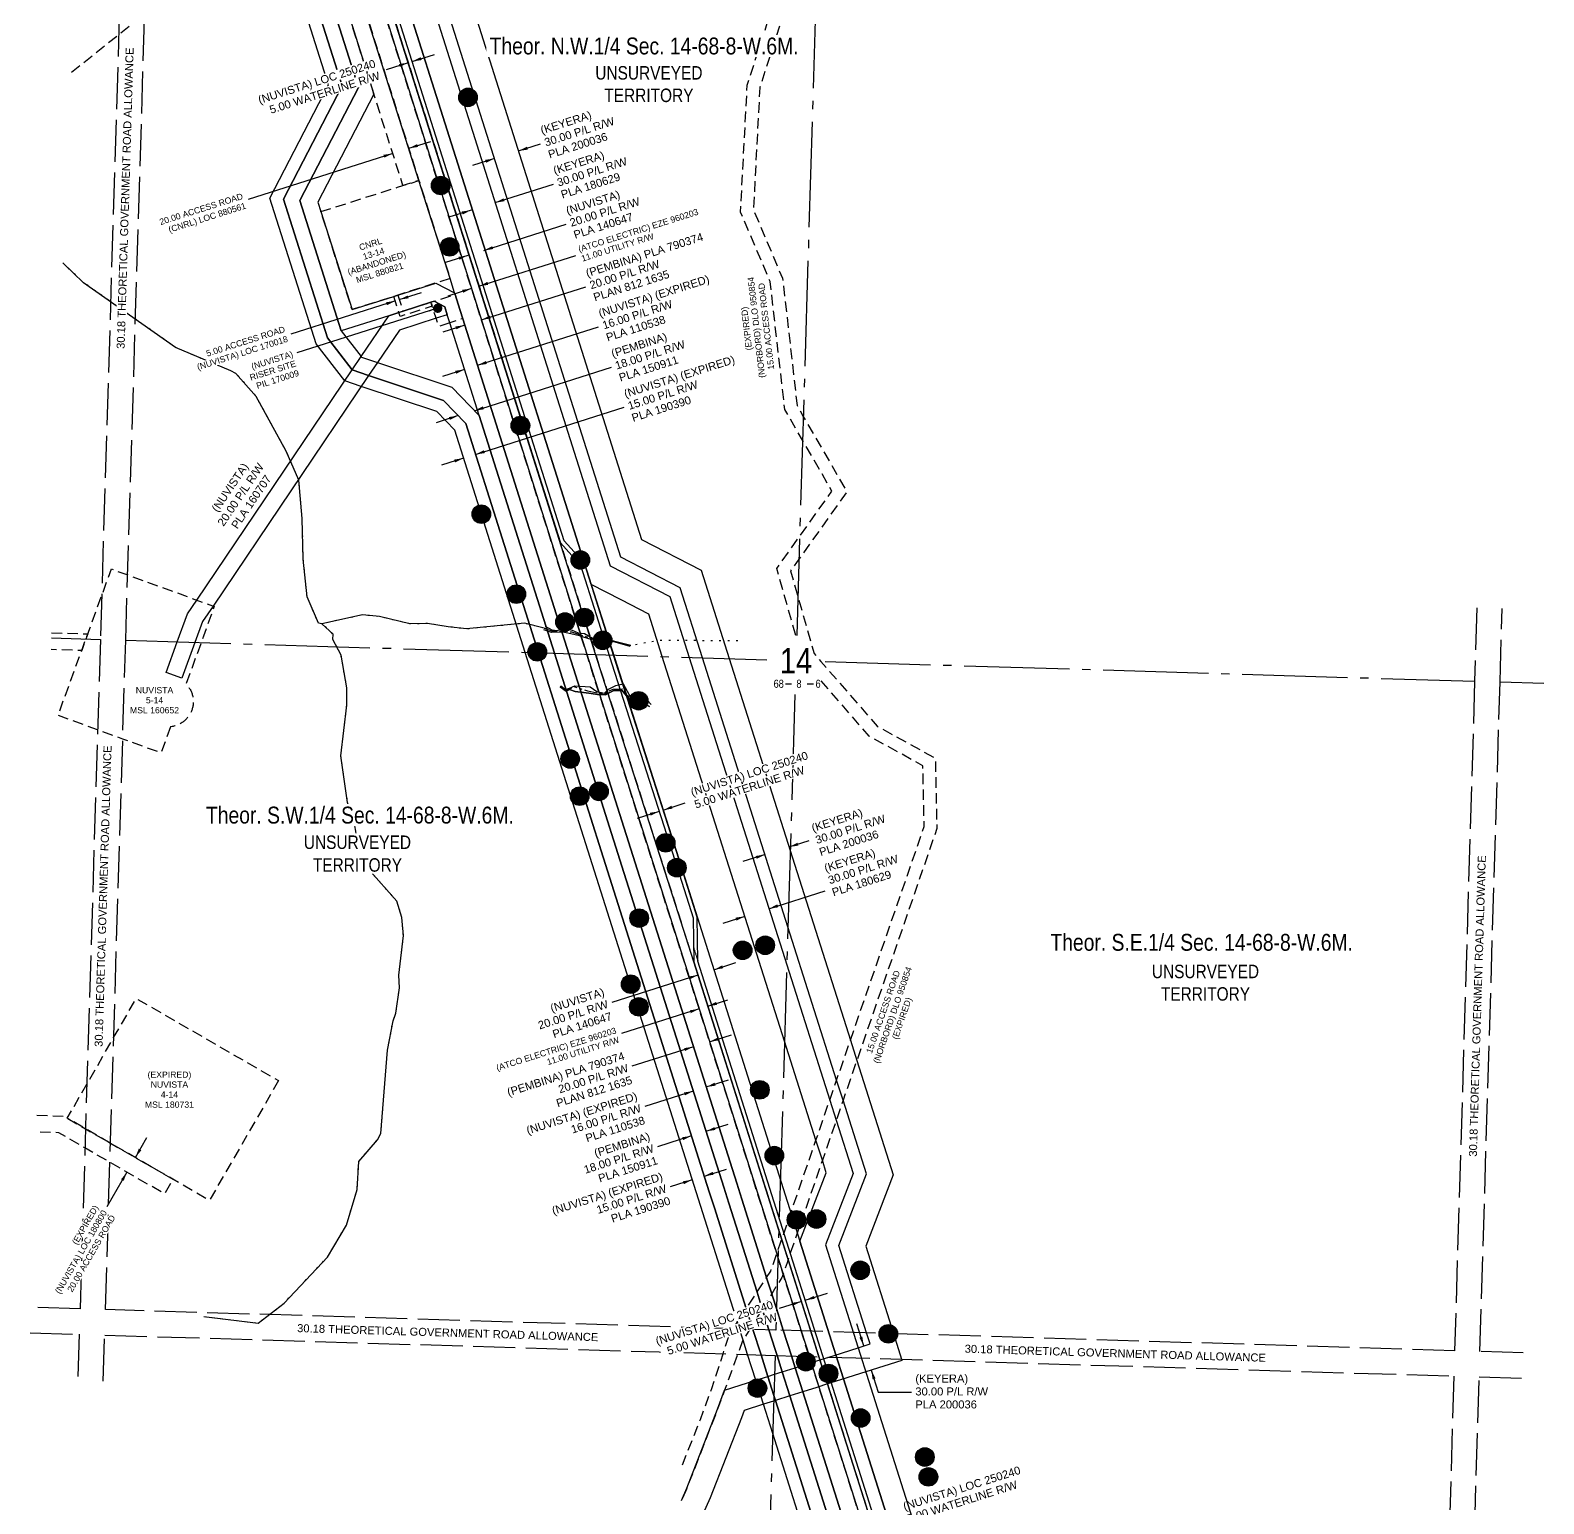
# Model space of a CAD drawing. Extents: x 360027 to 374524, y 6081760 to 6090901.
# Drawn here: x 363972 to 365768, y 6083253 to 6085000 of the extents above; entities that cross this region are included whole.
import ezdxf
from ezdxf.enums import TextEntityAlignment as Align

# ---------------------------------------------------------------- set-up
doc = ezdxf.new("R2010")
doc.units = 0
doc.header["$LTSCALE"] = 5
for name, pattern in [('CALC', [0.15, 0.075, -0.075]), ('foc-ACCESSROAD', [3.75, 2.5, -1.25]), ('foc-FLOWLINE', [3.75, 2.5, -1.25]), ('foc-QUARTERLINE', [33, 25, -3, 2, -3]), ('foc-TOPO-ephemeral', [6.25, 3.125, -0.625, 0.625, -0.625, 0.625, -0.625]), ('foc-UNSURVEYED', [12.5, 10, -2.5]), ('foc-WHEELTRACKS', [2, 0.4, -1.6])]:
    doc.linetypes.add(name, pattern=pattern)
for name, color, linetype in [('10', 1, 'Continuous'), ('9', 3, 'Continuous'), ('AS-UNDERLAY-H', 141, 'Continuous'), ('C-AR', 13, 'foc-ACCESSROAD'), ('C-EZE', 13, 'foc-FLOWLINE'), ('C-RW', 13, 'Continuous'), ('C-SYMBOL', 7, 'Continuous'), ('C-WS', 13, 'foc-ACCESSROAD'), ('CALC', 7, 'CALC'), ('CG-NOTES', 7, 'Continuous'), ('CORRIDOR-ID', 7, 'Continuous'), ('L-QSEC', 8, 'foc-QUARTERLINE'), ('L-SECLBL', 7, 'Continuous'), ('L-UNS-T', 3, 'Continuous'), ('L-USEC', 7, 'foc-UNSURVEYED'), ('P-PROPOSED', 10, 'Continuous'), ('T-DRAW', 143, 'foc-TOPO-ephemeral'), ('T-SLOPE', 48, 'Continuous'), ('T-WATER-P3', 160, 'foc-WHEELTRACKS')]:
    doc.layers.add(name, color=color, linetype=linetype)
for name, color, linetype, lineweight in [('C-AR-T', 13, 'Continuous', 9), ('C-RW-T', 13, 'Continuous', 9), ('C-WS-T', 13, 'Continuous', 9)]:
    doc.layers.add(name, color=color, linetype=linetype, lineweight=lineweight)
doc.styles.add('175L', font='ARIALN.TTF', dxfattribs={"height": 20})
doc.styles.add('80L', font='ARIALN.TTF', dxfattribs={"height": 10})
doc.styles.add('A60', font='arial.ttf', dxfattribs={"height": 7.35})
doc.styles.add('A80', font='arial.ttf', dxfattribs={"height": 9.5})
doc.styles.add('foc-LtypeFont', font='ARIALN.TTF', dxfattribs={"height": 7.35})
doc.styles.add('SIMPLEX', font='ARIALN.TTF')
doc.styles.get("Standard").update_dxf_attribs({"font": 'ARIALN.TTF'})
doc.linetypes.add('foc-TOPO-flowdirection-NOLINE', pattern='A,0,[">",foc-LtypeFont,S=0.3,R=0,X=0,Y=-0.945],-20,[">",foc-LtypeFont,S=0.3,R=0,X=0,Y=-0.945],0', length=20)
doc.dimstyles.get("Standard").update_dxf_attribs({"dimtxt": 0.18, "dimasz": 0.18, "dimexe": 0.18, "dimexo": 0.0625, "dimgap": 0.09, "dimtad": 0, "dimtih": 1, "dimtoh": 1, "dimdec": 4, "dimzin": 0, "dimdsep": 46, "dimtxsty": 'Standard', "dimcen": 0.09, "dimadec": 0, "dimazin": 0, "dimtfac": 1, "dimtdec": 4, "dimtofl": 0, "dimtmove": 0, "dimatfit": 3, "dimfxl": 1, "dimtolj": 1, "dimtzin": 0, "dimarcsym": 0})

# ---------------------------------------------------------------- blocks, each defined once
blk = doc.blocks.new('L-SECLBL')
at = {"layer": '9', "color": 7}
for p, q in [((-5.1, -27.8), (-12.3, -27.8)), ((20.7, -27.8), (13.5, -27.8))]:
    blk.add_line(p, q, dxfattribs=at)
at = {"layer": '10', "color": 2, "style": 'SIMPLEX'}
blk.add_attdef('SEC', text='', height=30, dxfattribs=at).set_placement((0, 0), align=Align.MIDDLE)
at = {"layer": '10', "color": 5, "style": '80L'}
blk.add_attdef('TWP', text='', height=9.5, dxfattribs=at).set_placement((-14.4, -27.4), align=Align.MIDDLE_RIGHT)
blk.add_attdef('RGE', text='', height=9.5, dxfattribs=at).set_placement((3.6, -27.4), align=Align.MIDDLE_CENTER)
blk.add_attdef('MER', text='', height=9.5, dxfattribs=at).set_placement((23.2, -27.4), align=Align.MIDDLE_LEFT)
blk = doc.blocks.new('*U418')
at = {"layer": 'AS-UNDERLAY-H'}
h = blk.add_hatch(color=256, dxfattribs=at)
h.dxf.hatch_style = 1
edge = h.paths.add_edge_path()
edge.add_arc((0, 0), 11, 0, 360)
at = {"layer": 'CG-NOTES', "color": 182}
blk.add_circle((0, 0), 11, dxfattribs=at)
at = {"color": 182, "style": '80L'}
blk.add_attdef('#', text='', height=10, dxfattribs=at).set_placement((0, 0), align=Align.MIDDLE_CENTER)

msp = doc.modelspace()

# ---------------------------------------------------------------- linework, layer by layer
at = {"layer": 'C-AR', "flags": 128}
for points in [[(364880.8, 6084282.6), (364858.2, 6084361.8), (364885.4, 6084400), (364923.7, 6084453.8), (364888.9, 6084514), (364867.8, 6084550.4), (364850.4, 6084702.3), (364815.3, 6084784.7), (364823.2, 6084935.2), (364846.9, 6085008.6), (364828.5, 6085059), (364817.8, 6085088.5), (364732.7, 6085196.6), (364760.7, 6085384.8), (364803.7, 6085455.7), (364812.6, 6085470.5), (364819.1, 6085481.3), (364826.1, 6085492.8), (364826.8, 6085496), (364843.2, 6085576.8), (364863.5, 6085576.7), (364881.9, 6085581.8), (364895.1, 6085585.4), (364907.2, 6085597.5), (364922, 6085612.3), (364922.3, 6085612.6), (365005.7, 6085696)], [(365005, 6085674.2), (364936.6, 6085605.7), (364921.7, 6085590.6), (364921.3, 6085590.3), (364902.9, 6085571.9), (364865.5, 6085561.7), (364855.4, 6085561.8), (364842, 6085495.6), (364840.3, 6085487.3), (364836.2, 6085480.6), (364829.8, 6085469.9), (364820.9, 6085455.2), (364775.1, 6085379.6), (364748.5, 6085200.8), (364831.1, 6085095.9), (364844.7, 6085058.5), (364862.7, 6085008.9), (364838.1, 6084932.5), (364830.5, 6084787.4), (364865.1, 6084706.2), (364882.4, 6084555.2), (364889.7, 6084542.4), (364941.5, 6084452.9), (364884.6, 6084373), (364874.6, 6084359), (364883.3, 6084328.6), (364902.6, 6084261.1), (364910.7, 6084251.7), (364977.5, 6084174.8), (365046.4, 6084136.9), (365048.2, 6084053.4), (364953.3, 6083778.5), (364936.9, 6083731.1), (364928.8, 6083707.4), (364912.4, 6083659.9), (364881.3, 6083570), (364870.4, 6083538.3), (364865.8, 6083525.1), (364864.6, 6083521.6), (364864.3, 6083521.1), (364858.7, 6083512), (364852.3, 6083501.7), (364841.1, 6083483.6), (364828.6, 6083463.4), (364826.2, 6083459.6), (364818.2, 6083446.6), (364817.7, 6083445.8), (364811.9, 6083429.8), (364796.3, 6083387.4), (364788.1, 6083364.9), (364751.5, 6083270.9), (364745, 6083256.5)], [(363997.7, 6084285.7), (364040.6, 6084284.4), (364038.3, 6084278.2), (364033.4, 6084264.6), (363997.1, 6084265.7)], [(364746.3, 6083298.6), (364767.7, 6083352.5), (364781.1, 6083389.4), (364794.5, 6083430.3), (364802.1, 6083453.5), (364806.5, 6083460.2), (364811.5, 6083467.9), (364822.1, 6083484), (364834.8, 6083503.5), (364846.2, 6083520.9), (364851.1, 6083528.3), (364856.8, 6083544.8), (364858.2, 6083549.1), (364860, 6083554.1), (364862.8, 6083562.2), (364873.7, 6083593.9), (364904.8, 6083683.8), (364921.1, 6083731.3), (364929.3, 6083755), (364945.7, 6083802.5), (365033.2, 6084055.8), (365031.6, 6084128), (364968, 6084163), (364910.6, 6084229)], [(363980.2, 6083713.6), (364011.9, 6083712.3), (364016.2, 6083709.9), (364037.9, 6083697.4), (364067.5, 6083680.2), (364141.7, 6083637.4), (364131.7, 6083620.1), (364066.9, 6083657.5), (364037.2, 6083674.7), (364006.2, 6083692.6), (363979.6, 6083693.6)]]:
    msp.add_lwpolyline(points, dxfattribs=at)
for points in [[(364418.3, 6084817.2), (364414.6, 6084816.1), (364380.2, 6084924.5), (364332.8, 6085074), (364311.6, 6085140.8), (364310, 6085145.7), (364249.2, 6085337.9), (364244.8, 6085352.1), (364235.6, 6085381), (364221.7, 6085425), (364219.4, 6085432.3), (364217.8, 6085437.3), (364217.1, 6085439.4), (364214.8, 6085446.8), (364213.5, 6085451), (364212.7, 6085453.3), (364210.2, 6085461.5), (364209.4, 6085463.8), (364207.4, 6085470.2), (364206.6, 6085472.5), (364204.1, 6085480.6), (364203.4, 6085483), (364201.3, 6085489.4), (364200.6, 6085491.7), (364196.8, 6085503.8), (364196.1, 6085506), (364193, 6085515.7), (364212.8, 6085519.5), (364215.9, 6085509.7), (364216.5, 6085507.6), (364220.4, 6085495.4), (364221.1, 6085493.2), (364223.1, 6085486.7), (364223.9, 6085484.4), (364229.2, 6085467.5), (364229.9, 6085465.2), (364233.8, 6085452.9), (364236.9, 6085443.2), (364241.5, 6085428.8), (364254.7, 6085387), (364259.2, 6085372.7), (364263.8, 6085358.1), (364268.3, 6085344.1), (364330.7, 6085146.9), (364354, 6085073.4), (364433.6, 6084822.1), (364418.3, 6084817.2)], [(364408.6, 6084686.2), (364414.7, 6084667.2), (364447.9, 6084677.7), (364449.4, 6084673), (364411.4, 6084660.9), (364409.9, 6084665.7), (364403.9, 6084684.7), (364408.6, 6084686.2)]]:
    msp.add_lwpolyline(points, close=True, dxfattribs=at)
at = {"layer": 'C-EZE', "flags": 128}
for points in [[(364053.5, 6086116.6), (364106.2, 6085950.2), (364126.8, 6085885), (364170.4, 6085747.1), (364219.9, 6085596.8), (364266.6, 6085448.9), (364648.3, 6084244.2), (364759.7, 6083895.3), (364909.3, 6083423.2), (364918.4, 6083394.6), (365181, 6082566.2), (365189.7, 6082552.5), (365229.8, 6082425.9), (365364, 6081981.4), (365421, 6081801.6), (365432.2, 6081766.5)], [(365423.4, 6081766.7), (365215.4, 6082422.7), (365170.7, 6082563.5), (364908.2, 6083391.4), (364632.8, 6084260.1), (364260.1, 6085442.1), (364052.9, 6086097)]]:
    msp.add_lwpolyline(points, dxfattribs=at)
at = {"layer": 'C-RW', "flags": 128}
for points in [[(364055.4, 6086177.1), (364108, 6086010.7), (364135.6, 6085923.6), (364148, 6085884.4), (364184.9, 6085767.7), (364189.5, 6085753.1), (364216.4, 6085668), (364222.5, 6085648.8), (364226.1, 6085637.5), (364265.3, 6085519.3), (364300.4, 6085408.5), (364377.7, 6085164), (364638, 6084343.1), (364739.2, 6084026.2), (364885.7, 6083564), (364928.4, 6083429.2), (364937.5, 6083400.6), (365166.4, 6082678.4)], [(365181, 6082566.2), (364918.4, 6083394.6), (364759.7, 6083895.3), (364648.3, 6084244.2), (364358.6, 6085158), (364268, 6085444.5), (364229.9, 6085565.1), (364219.9, 6085596.8), (364171.2, 6085747.3), (364165.9, 6085761.5), (364133.7, 6085863.1), (364126.8, 6085885), (364106.2, 6085950.2), (364053.5, 6086116.6)], [(364052.9, 6086097.1), (364260.1, 6085442.1), (364632.8, 6084260.1), (364858.2, 6083549.1), (364859.7, 6083544.6), (364865.8, 6083525.1), (364887.2, 6083457.7), (364896.9, 6083427.2), (364899.2, 6083420), (364908.2, 6083391.4), (365154.5, 6082614.6), (365198.4, 6082476.2), (365204.5, 6082457.1), (365209.3, 6082441.7), (365215.4, 6082422.7), (365215.8, 6082421.4), (365221.8, 6082402.3), (365227.9, 6082383.2), (365232.4, 6082369), (365235.7, 6082358.5), (365249.6, 6082314.9), (365255.6, 6082295.8), (365412.2, 6081801.9), (365423.4, 6081766.7)], [(365166.4, 6082678.4), (364937.5, 6083400.6), (364928.4, 6083429.2), (364885.7, 6083564), (364917, 6083645.2), (364912.4, 6083659.9), (364904.8, 6083683.8), (364867.4, 6083801.3), (364722.4, 6084257.4), (364706.4, 6084307.6), (364673.5, 6084324.6), (364638, 6084343.1), (364377.7, 6085164)], [(364921.6, 6083120.8), (364853.4, 6083335.8), (364842.4, 6083370.5), (364833.3, 6083399.1), (364823.7, 6083429.4), (364818.2, 6083446.6), (364814, 6083459.9), (364811.5, 6083467.9), (364559.6, 6084262.4), (364476, 6084526), (364454.7, 6084548.1), (364365.2, 6084577.9), (364345.6, 6084584.4), (364311.5, 6084628.3), (364256.7, 6084801.3), (364326.3, 6084935.7), (364281.9, 6085075.6)], [(364297.8, 6085075.1), (364342.5, 6084934.3), (364272.8, 6084799.9), (364325, 6084635.4), (364354.5, 6084597.4), (364373.9, 6084590.8), (364462.9, 6084561.2), (364489.2, 6084533.8), (364575.4, 6084261.9), (364657.4, 6084003.4), (364778.2, 6083622.5), (364784.2, 6083603.4), (364822.1, 6083484), (364828.6, 6083463.4), (364829.9, 6083459.4), (364839.6, 6083429), (364847.6, 6083403.6), (364854.7, 6083381.1), (364856.7, 6083375), (364935.9, 6083125.3)], [(364935.9, 6083125.3), (364856.7, 6083375), (364854.7, 6083381.1), (364847.6, 6083403.6), (364839.6, 6083429), (364829.9, 6083459.4), (364828.6, 6083463.4), (364822.1, 6083484), (364784.2, 6083603.4), (364778.2, 6083622.5), (364657.4, 6084003.4), (364575.4, 6084261.9), (364489.2, 6084533.8), (364462.9, 6084561.2), (364373.9, 6084590.8), (364354.5, 6084597.4), (364325, 6084635.4), (364272.8, 6084799.9), (364342.5, 6084934.3), (364297.8, 6085075.1)], [(364953, 6083130.7), (364873.8, 6083380.5), (364864.8, 6083409.1), (364858.6, 6083428.4), (364856.4, 6083435.4), (364849, 6083458.9), (364841.1, 6083483.6), (364834.8, 6083503.5), (364801.4, 6083608.9), (364795.3, 6083627.9), (364674.5, 6084008.9), (364594.5, 6084261.3), (364505.1, 6084543.3), (364470.2, 6084653.3), (364467.2, 6084662.9), (364464.2, 6084672.4), (364451.6, 6084678.9), (364447.9, 6084677.7), (364414.7, 6084667.2), (364409.9, 6084665.7), (364397.7, 6084661.8), (364341.2, 6084643.9), (364292.2, 6084798.3), (364361.9, 6084932.6), (364316.9, 6085074.5)], [(364316.9, 6085074.5), (364361.9, 6084932.6), (364292.2, 6084798.3), (364341.2, 6084643.9), (364364.9, 6084613.3), (364365.5, 6084612.6), (364384.4, 6084606.3), (364472.8, 6084576.9), (364505.1, 6084543.3), (364594.5, 6084261.3), (364674.5, 6084008.9), (364795.3, 6083627.9), (364801.4, 6083608.9), (364834.8, 6083503.5), (364841.1, 6083483.6), (364849, 6083458.9), (364856.4, 6083435.4), (364858.6, 6083428.4), (364864.8, 6083409.1), (364873.8, 6083380.5), (364953, 6083130.7)], [(364332.8, 6085074), (364380.2, 6084924.5), (364313.8, 6084796.4), (364317.3, 6084785.2), (364354.2, 6084669), (364403.9, 6084684.7), (364408.6, 6084686.2), (364453.5, 6084700.5), (364475.9, 6084688.9), (364476.5, 6084686.8), (364478.2, 6084681.7), (364482.6, 6084667.8), (364485.6, 6084658.2), (364611.6, 6084260.8), (364810.7, 6083632.8), (364816.8, 6083613.8), (364846.2, 6083520.9), (364847, 6083518.3), (364852.3, 6083501.7), (364853.2, 6083498.8), (364857.9, 6083484.2), (364866, 6083458.3), (364875.7, 6083427.9), (364880.1, 6083413.9), (364889.2, 6083385.3), (365133.4, 6082615.2)], [(365133.4, 6082615.2), (364889.2, 6083385.3), (364880.1, 6083413.9), (364875.7, 6083427.9), (364866, 6083458.3), (364857.9, 6083484.2), (364853.2, 6083498.8), (364852.3, 6083501.7), (364847, 6083518.3), (364846.2, 6083520.9), (364816.8, 6083613.8), (364810.7, 6083632.8), (364611.6, 6084260.8), (364485.6, 6084658.2), (364482.6, 6084667.8), (364478.2, 6084681.7), (364476.5, 6084686.8), (364475.9, 6084688.9), (364470.5, 6084705.8), (364433.6, 6084822.1), (364354, 6085073.4)], [(364436.9, 6085070.9), (364660.7, 6084365.1), (364731.2, 6084328.5), (364754.1, 6084256.5), (364870.1, 6083891.7), (364921.1, 6083731.3), (364928.8, 6083707.4), (364948.8, 6083644.2), (364916.1, 6083559.5), (365185.3, 6082710.3)], [(364745, 6083256.5), (364751.5, 6083270.9), (364788.1, 6083364.9), (364796.3, 6083387.4), (364833.3, 6083399.1), (364847.6, 6083403.6), (364855.5, 6083406.1), (364864.8, 6083409.1), (364880.1, 6083413.9), (364896.6, 6083419.2), (364899.2, 6083420), (364907.1, 6083422.5), (364919.9, 6083426.5), (364926.2, 6083428.5), (364954.7, 6083437.6), (364969, 6083442.1), (364964.8, 6083455.3), (364932, 6083559), (364964.7, 6083643.8), (364936.9, 6083731.1), (364929.3, 6083755), (364871.5, 6083936.9), (364770, 6084256), (364743.6, 6084338.9), (364673.1, 6084375.5), (364452.8, 6085070.4)], [(364484.5, 6085069.4), (364697.9, 6084396.4), (364768.5, 6084359.8), (364801.8, 6084255), (364874.2, 6084027.3), (364945.7, 6083802.5), (364953.3, 6083778.5), (364996.5, 6083642.8), (364963.8, 6083558), (364996.6, 6083454.4), (365006.3, 6083423.9), (365006.7, 6083422.6), (364963.8, 6083409), (364935.2, 6083399.9), (364916.2, 6083393.9), (364908.2, 6083391.4), (364905.7, 6083390.6), (364889.2, 6083385.3), (364873.8, 6083380.5), (364856.7, 6083375), (364854.5, 6083374.4), (364842.4, 6083370.5), (364819.5, 6083363.2), (364816.2, 6083354.3), (364779.3, 6083259.6), (364742.6, 6083177.8)]]:
    msp.add_lwpolyline(points, dxfattribs=at)
msp.add_lwpolyline([(364167.8, 6084274.3), (364152.3, 6084231.7), (364133.5, 6084238.5), (364146.8, 6084274.9), (364158.8, 6084308), (364169.9, 6084324.5), (364354.5, 6084597.4), (364364.9, 6084613.3), (364397.7, 6084661.8), (364409.9, 6084665.7), (364414.7, 6084667.2), (364447.9, 6084677.7), (364451.6, 6084678.9), (364464.2, 6084672.4), (364467.2, 6084662.9), (364453.9, 6084658.7), (364410.4, 6084644.8), (364384.4, 6084606.3), (364373.9, 6084590.8), (364189.3, 6084317.4), (364176.8, 6084298.9), (364167.8, 6084274.3)], close=True, dxfattribs=at)
at = {"layer": 'C-WS', "flags": 128}
msp.add_lwpolyline([(364019.5, 6085102.1), (364036.4, 6085115.5), (364062.9, 6085082.2), (364079.2, 6085061.6), (364108.3, 6085025.1), (364111.1, 6085021.6), (364108.1, 6085019.3), (364077.2, 6084994.7), (364017.9, 6084947.4)], dxfattribs=at)
for points in [[(364470.5, 6084705.8), (364453.5, 6084700.5), (364408.6, 6084686.2), (364403.9, 6084684.7), (364354.2, 6084669), (364317.3, 6084785.2), (364408.2, 6084814.1), (364414.6, 6084816.1), (364418.3, 6084817.2), (364433.6, 6084822.1), (364470.5, 6084705.8)], [(364470.2, 6084653.3), (364456.9, 6084649.1), (364453.9, 6084658.7), (364449.4, 6084673), (364447.9, 6084677.7), (364451.6, 6084678.9), (364476.5, 6084686.8), (364478.2, 6084681.7), (364482.6, 6084667.8), (364485.6, 6084658.2), (364470.2, 6084653.3)], [(364138.7, 6084174.1), (364127.4, 6084143.1), (364082.1, 6084159.6), (364052.2, 6084170.5), (364005.3, 6084187.6), (364033.4, 6084264.6), (364038.3, 6084278.2), (364040.6, 6084284.4), (364057.1, 6084329.7), (364068.6, 6084361.4), (364088, 6084354.3), (364162.7, 6084327.1), (364185.5, 6084318.8), (364190.7, 6084316.9), (364186.6, 6084305.6), (364177.8, 6084281.5), (364175.1, 6084274), (364157.2, 6084224.9), (364158, 6084224.2), (364158.6, 6084223.4), (364159.3, 6084222.6), (364159.9, 6084221.7), (364160.6, 6084220.9), (364161.1, 6084220), (364161.7, 6084219.1), (364162.2, 6084218.2), (364162.7, 6084217.2), (364163.1, 6084216.3), (364163.5, 6084215.3), (364163.9, 6084214.3), (364164.3, 6084213.3), (364164.6, 6084212.3), (364164.8, 6084211.3), (364165.1, 6084210.3), (364165.3, 6084209.3), (364165.5, 6084208.2), (364165.6, 6084207.2), (364165.7, 6084206.1), (364165.7, 6084205.1), (364165.8, 6084204), (364165.7, 6084203), (364165.7, 6084201.9), (364165.6, 6084200.9), (364165.5, 6084199.8), (364165.3, 6084198.8), (364165.1, 6084197.8), (364164.9, 6084196.7), (364164.6, 6084195.7), (364164.3, 6084194.7), (364164, 6084193.7), (364163.6, 6084192.7), (364163.2, 6084191.8), (364162.7, 6084190.8), (364162.2, 6084189.9), (364161.7, 6084189), (364161.2, 6084188.1), (364160.6, 6084187.2), (364160, 6084186.3), (364159.4, 6084185.5), (364158.7, 6084184.7), (364158, 6084183.9), (364157.3, 6084183.1), (364156.6, 6084182.4), (364155.8, 6084181.6), (364155, 6084181), (364154.2, 6084180.3), (364153.3, 6084179.7), (364152.5, 6084179.1), (364151.6, 6084178.5), (364150.7, 6084178), (364149.8, 6084177.4), (364148.8, 6084177), (364147.9, 6084176.5), (364146.9, 6084176.1), (364145.9, 6084175.8), (364144.9, 6084175.4), (364143.9, 6084175.1), (364142.9, 6084174.8), (364141.9, 6084174.6), (364140.8, 6084174.4), (364138.7, 6084174.1)], [(364267, 6083754.4), (364185, 6083612.4), (364141.7, 6083637.4), (364067.5, 6083680.2), (364037.9, 6083697.4), (364016.2, 6083709.9), (364039.5, 6083750.2), (364071.3, 6083805.4), (364098.2, 6083851.9), (364267, 6083754.4)]]:
    msp.add_lwpolyline(points, close=True, dxfattribs=at)
at = {"layer": 'CALC', "flags": 128}
msp.add_lwpolyline([(364759.4, 6083912.7), (364764.7, 6083896.1)], dxfattribs=at)
at = {"layer": 'L-QSEC'}
for p, q in [((364905.2, 6085056.7), (364881.9, 6084282.6)), ((363997.5, 6084279.5), (364055.5, 6084277.7)), ((364085.6, 6084276.8), (364846.5, 6084253.7)), ((364915.8, 6084251.6), (365686.4, 6084228.2)), ((365716.6, 6084227.3), (365768.4, 6084225.7)), ((364879.8, 6084212.6), (364857.1, 6083458.6)), ((364856.2, 6083428.5), (364832.9, 6082654.4))]:
    msp.add_line(p, q, dxfattribs=at)
at = {"layer": 'L-USEC'}
for p, q in [((364079.9, 6085081.7), (364055.5, 6084277.7)), ((364085.6, 6084276.8), (364110, 6085080.8)), ((365689, 6084315.3), (365686.4, 6084228.2)), ((365716.6, 6084227.3), (365719.2, 6084314.4)), ((364055.5, 6084277.7), (364031.4, 6083483.7)), ((364061.6, 6083482.8), (364085.6, 6084276.8)), ((365686.4, 6084228.2), (365662.7, 6083434.1)), ((365692.8, 6083433.2), (365716.6, 6084227.3)), ((364031.4, 6083483.7), (363973.3, 6083485.5)), ((364857.1, 6083458.6), (364061.6, 6083482.8)), ((363972.3, 6083455.3), (364030.5, 6083453.6)), ((364030.5, 6083453.6), (364028.8, 6083399)), ((364059, 6083398.1), (364060.7, 6083452.6)), ((364060.7, 6083452.6), (364856.2, 6083428.5)), ((365662.7, 6083434.1), (364857.1, 6083458.6)), ((365744.2, 6083431.7), (365692.8, 6083433.2)), ((364856.2, 6083428.5), (365661.8, 6083404)), ((365661.8, 6083404), (365637.7, 6082599.9)), ((365667.8, 6082599), (365691.9, 6083403.1)), ((365691.9, 6083403.1), (365743.3, 6083401.5))]:
    msp.add_line(p, q, dxfattribs=at)
at = {"layer": 'T-DRAW', "flags": 128}
for points in [[(364582.3, 6084291.1), (364590.9, 6084287.9), (364597.6, 6084287.4), (364606.1, 6084287.6), (364614.7, 6084286.8), (364622.9, 6084284.1), (364629.4, 6084282), (364639.4, 6084278.4), (364642.8, 6084279.8), (364660.3, 6084276.9), (364664.7, 6084275.6), (364685, 6084270.4)], [(364601.2, 6084222.3), (364608, 6084218), (364612, 6084218.9), (364618.2, 6084221.6), (364633.8, 6084216.7), (364645.6, 6084214.2), (364654.1, 6084213.1), (364658.2, 6084216.5), (364664.1, 6084218.9), (364674.6, 6084219), (364683.4, 6084208.2), (364694.2, 6084205.3), (364703.4, 6084203.3), (364708, 6084199.5)]]:
    msp.add_lwpolyline(points, dxfattribs=at)
at = {"layer": 'T-SLOPE'}
for points in [[(364583.5, 6084293.4), (364591.5, 6084289.3), (364597.8, 6084288.5), (364605.4, 6084291), (364615.4, 6084288.8), (364622.7, 6084285.7), (364629.9, 6084285), (364639.4, 6084279.4), (364642.5, 6084280.7), (364660, 6084277.4), (364664.4, 6084276.1), (364685.1, 6084271.1)], [(364684.1, 6084269.2), (364664.8, 6084275), (364660.9, 6084275.7), (364643.5, 6084278.7), (364639.3, 6084277.4), (364628.7, 6084280.4), (364624.3, 6084282.2), (364613.9, 6084284.6), (364606.3, 6084286.1), (364597.9, 6084286.2), (364591.1, 6084285.8), (364581.9, 6084289.3)], [(364601.1, 6084221.4), (364608.3, 6084216.5), (364612.3, 6084218.2), (364619.1, 6084216), (364635.4, 6084214.2), (364645.5, 6084212.5), (364654.9, 6084212), (364659.2, 6084214.5), (364664.7, 6084217.2), (364674.9, 6084217.1), (364682.9, 6084207), (364693.4, 6084204.4), (364701.5, 6084201.1), (364707.1, 6084198.4)], [(364707.1, 6084198.4), (364701.5, 6084201.1), (364693.4, 6084204.4), (364682.9, 6084207), (364674.9, 6084217.1), (364664.7, 6084217.2), (364659.2, 6084214.5), (364654.9, 6084212), (364645.5, 6084212.5), (364635.4, 6084214.2), (364619.1, 6084216), (364612.3, 6084218.2), (364608.3, 6084216.5), (364601.1, 6084221.4)], [(364601.8, 6084222.9), (364607.7, 6084218.4), (364612.2, 6084220), (364618.5, 6084222.8), (364636.6, 6084221.7), (364644.9, 6084215.9), (364653.9, 6084214.1), (364658.5, 6084218.7), (364667.4, 6084223.3), (364675.9, 6084225), (364684.9, 6084208.6), (364694.7, 6084207.1), (364705, 6084205.2), (364709.2, 6084200.4)], [(364601.8, 6084222.9), (364607.7, 6084218.4), (364612.2, 6084220), (364618.5, 6084222.8), (364636.6, 6084221.7), (364644.9, 6084215.9), (364653.9, 6084214.1), (364658.5, 6084218.7), (364667.4, 6084223.3), (364675.9, 6084225), (364684.9, 6084208.6), (364694.7, 6084207.1), (364705, 6084205.2), (364709.2, 6084200.4)]]:
    msp.add_lwpolyline(points, dxfattribs=at)
at = {"layer": 'T-WATER-P3', "flags": 128}
for points in [[(364318.5, 6084296.4), (364314.2, 6084297), (364300.9, 6084328.3), (364296.3, 6084373.1), (364295.1, 6084421.2), (364291, 6084466.8), (364276.1, 6084501.1), (364240.5, 6084566.1), (364216.4, 6084593.3), (364210.3, 6084596.3), (364144.7, 6084624.1), (364035.6, 6084700.9), (364011, 6084724.3)], [(364178.5, 6083474.6), (364242.8, 6083466.8), (364273.5, 6083490.4), (364325.1, 6083545.2), (364347.5, 6083582.8), (364360.3, 6083625.4), (364362.1, 6083658.7), (364384.5, 6083684.2), (364388.5, 6083691.6), (364396.3, 6083790.5), (364403, 6083825.3), (364406.2, 6083834.3), (364410.5, 6083864.5), (364409.7, 6083879.4), (364415.2, 6083926.6), (364413.2, 6083948), (364407.4, 6083967.4), (364373.6, 6084005.1), (364366.7, 6084028.8), (364359.6, 6084045.3), (364356.7, 6084061.9), (364348.9, 6084084.4), (364341, 6084139.8), (364348, 6084199.6), (364348, 6084220.2), (364341.1, 6084259.1), (364331.4, 6084277.5), (364331.8, 6084283.9), (364318.5, 6084296.4)], [(364582.3, 6084291.1), (364559, 6084296.9), (364489.9, 6084290.2), (364468.2, 6084292.9), (364443.8, 6084296.5), (364422.9, 6084296.3), (364386.7, 6084304.8), (364366.8, 6084306.9), (364318.5, 6084296.4)], [(364812, 6084276.1), (364717.7, 6084276.5), (364685, 6084270.4)]]:
    msp.add_lwpolyline(points, dxfattribs=at)
at = {"layer": 'T-WATER-P3', "linetype": 'foc-TOPO-flowdirection-NOLINE', "flags": 128}
for points in [[(364318.5, 6084296.4), (364314.2, 6084297), (364300.9, 6084328.3), (364296.3, 6084373.1), (364295.1, 6084421.2), (364291, 6084466.8), (364276.1, 6084501.1), (364240.5, 6084566.1), (364216.4, 6084593.3), (364210.3, 6084596.3), (364144.7, 6084624.1), (364035.6, 6084700.9), (364011, 6084724.3)], [(364178.5, 6083474.6), (364242.8, 6083466.8), (364273.5, 6083490.4), (364325.1, 6083545.2), (364347.5, 6083582.8), (364360.3, 6083625.4), (364362.1, 6083658.7), (364384.5, 6083684.2), (364388.5, 6083691.6), (364396.3, 6083790.5), (364403, 6083825.3), (364406.2, 6083834.3), (364410.5, 6083864.5), (364409.7, 6083879.4), (364415.2, 6083926.6), (364413.2, 6083948), (364407.4, 6083967.4), (364373.6, 6084005.1), (364366.7, 6084028.8), (364359.6, 6084045.3), (364356.7, 6084061.9), (364348.9, 6084084.4), (364341, 6084139.8), (364348, 6084199.6), (364348, 6084220.2), (364341.1, 6084259.1), (364331.4, 6084277.5), (364331.8, 6084283.9), (364318.5, 6084296.4)], [(364582.3, 6084291.1), (364559, 6084296.9), (364489.9, 6084290.2), (364468.2, 6084292.9), (364443.8, 6084296.5), (364422.9, 6084296.3), (364386.7, 6084304.8), (364366.8, 6084306.9), (364318.5, 6084296.4)]]:
    msp.add_lwpolyline(points, dxfattribs=at)

# ---------------------------------------------------------------- block references
at = {"layer": 'CG-NOTES', "xscale": 1.000381145216327, "yscale": 1.000381145216327, "zscale": 1.000381145216327}
for p, values in [((364491.8, 6084920.7), {'#': '48'}), ((364459.4, 6084816.2), {'#': '47'}), ((364470.1, 6084743.4), {'#': '46'}), ((364554, 6084531.5), {'#': '45'}), ((364507.7, 6084426.4), {'#': '44'}), ((364625.1, 6084372), {'#': '43'}), ((364549.1, 6084331.5), {'#': '42'}), ((364629.8, 6084303.8), {'#': '39'}), ((364606.9, 6084298.5), {'#': '40'}), ((364651.6, 6084276.7), {'#': '38'}), ((364574, 6084263), {'#': '41'}), ((364694.4, 6084205), {'#': '37'}), ((364613, 6084136), {'#': '36'}), ((364624.3, 6084091.8), {'#': '35'}), ((364647.2, 6084097.5), {'#': '34'}), ((364726.4, 6084036.5), {'#': '33'}), ((364739.6, 6084007), {'#': '32'}), ((364694.9, 6083947.2), {'#': '31'}), ((364817.7, 6083909), {'#': '29'}), ((364844.5, 6083915), {'#': '30'}), ((364684.8, 6083868.8), {'#': '28'}), ((364694.6, 6083841.9), {'#': '27'}), ((364838.1, 6083743.5), {'#': '26'}), ((364855.3, 6083665.5), {'#': '25'}), ((364881.6, 6083589.3), {'#': '23'}), ((364905.4, 6083590.2), {'#': '24'}), ((364957.3, 6083529.5), {'#': '22'}), ((364990.7, 6083454.1), {'#': '21'}), ((364892.8, 6083421), {'#': '19'}), ((364919.6, 6083407.1), {'#': '20'}), ((364835.3, 6083389.7), {'#': '18'}), ((364957.8, 6083354.2), {'#': '17'}), ((365034, 6083307.9), {'#': '16'}), ((365038.2, 6083284.4), {'#': '15'})]:
    msp.add_blockref('*U418', p, dxfattribs=at).add_auto_attribs(values)
at = {"layer": 'L-SECLBL'}
msp.add_blockref('L-SECLBL', (364881, 6084252.6), dxfattribs=at).add_auto_attribs({'SEC': '14', 'TWP': '68', 'RGE': '8', 'MER': '6'})

# ---------------------------------------------------------------- texts
at = {"layer": 'C-RW-T', "style": 'A80'}
for s, rotation, p in [('(KEYERA)', 17.5952, (364578.2, 6084881.4)), ('30.00 P/L R/W', 17.5952, (364582.8, 6084867)), ('PLA 200036', 17.5952, (364587.3, 6084852.7)), ('(KEYERA)', 17.5952, (364593.4, 6084833.7)), ('30.00 P/L R/W', 17.5952, (364597.9, 6084819.4)), ('PLA 180629', 17.5952, (364602.4, 6084805.1)), ('(NUVISTA)', 17.5952, (364608.5, 6084786)), ('20.00 P/L R/W', 17.5952, (364613, 6084771.7)), ('PLA 140647', 17.5952, (364617.5, 6084757.4)), ('(PEMBINA) PLA 790374', 17.5952, (364632, 6084711.9)), ('20.00 P/L R/W', 17.5952, (364636.5, 6084697.6)), ('PLAN 812 1635', 17.5952, (364641, 6084683.3)), ('(NUVISTA) (EXPIRED)', 17.5952, (364647.1, 6084664.3)), ('16.00 P/L R/W', 17.5952, (364651.6, 6084650)), ('PLA 110538', 17.5952, (364656.1, 6084635.7)), ('(PEMBINA)', 17.5952, (364662.2, 6084616.6)), ('18.00 P/L R/W', 17.5952, (364666.7, 6084602.3)), ('PLA 150911', 17.5952, (364671.3, 6084588)), ('(NUVISTA) (EXPIRED)', 17.5952, (364677.3, 6084568.9)), ('15.00 P/L R/W', 17.5952, (364681.9, 6084554.6)), ('PLA 190390', 17.5952, (364686.4, 6084540.3)), ('(KEYERA)', 17.6422, (364899.9, 6084053.8)), ('30.00 P/L R/W', 17.6422, (364904.4, 6084039.5)), ('PLA 200036', 17.6422, (364909, 6084025.2)), ('(KEYERA)', 17.6422, (364915, 6084006.1)), ('30.00 P/L R/W', 17.6422, (364919.6, 6083991.8)), ('PLA 180629', 17.6422, (364924.1, 6083977.5)), ('(NUVISTA) LOC 250240', 17.5889, (365008.6, 6083249)), ('5.00 WATERLINE R/W', 17.5889, (365013.2, 6083234.5))]:
    msp.add_text(s, height=9.5, rotation=rotation, dxfattribs=at).set_placement(p, align=Align.MIDDLE_LEFT)
for s, p in [('(NUVISTA)', (364213.3, 6084455.4)), ('20.00 P/L R/W', (364225.9, 6084446.9)), ('PLA 160707', (364238.5, 6084438.3))]:
    msp.add_text(s, height=9.5, rotation=55.9379, dxfattribs=at).set_placement(p, align=Align.CENTER)
for s, p in [('(NUVISTA)', (364653.1, 6083860)), ('20.00 P/L R/W', (364657.6, 6083845.7)), ('PLA 140647', (364662.1, 6083831.3)), ('(PEMBINA) PLA 790374', (364677.1, 6083784.2)), ('20.00 P/L R/W', (364681.6, 6083769.9)), ('PLAN 812 1635', (364686.2, 6083755.6)), ('(NUVISTA) (EXPIRED)', (364692.2, 6083736.5)), ('16.00 P/L R/W', (364696.7, 6083722.2)), ('PLA 110538', (364701.3, 6083707.9)), ('(PEMBINA)', (364707.3, 6083688.8)), ('18.00 P/L R/W', (364711.9, 6083674.5)), ('PLA 150911', (364716.4, 6083660.2)), ('(NUVISTA) (EXPIRED)', (364722.5, 6083641.2)), ('15.00 P/L R/W', (364727, 6083626.9)), ('PLA 190390', (364731.5, 6083612.5))]:
    msp.add_text(s, height=9.5, rotation=17.5933, dxfattribs=at).set_placement(p, align=Align.MIDDLE_RIGHT)
for s, p in [('(KEYERA)', (365022.7, 6083396.3)), ('30.00 P/L R/W', (365022.7, 6083381)), ('PLA 200036', (365022.7, 6083365.6))]:
    msp.add_text(s, height=9.5, dxfattribs=at).set_placement(p)
at = {"layer": 'C-SYMBOL', "color": 3, "style": '175L'}
msp.add_text('Theor. S.E.1/4 Sec. 14-68-8-W.6M.', height=19.994, dxfattribs=at).set_placement((365362.5, 6083902.5), align=Align.BOTTOM_CENTER)
at = {"layer": 'C-WS-T', "style": 'A60'}
for s, rotation, p in [('20.00 ACCESS ROAD', 17.601, (364225.5, 6084800.4)), ('(CNRL) LOC 880561', 17.601, (364229.1, 6084789.1)), ('5.00 ACCESS ROAD', 17.601, (364275.5, 6084642.6)), ('(NUVISTA)', 17.601, (364284.9, 6084613.2)), ('RISER SITE', 17.601, (364288.5, 6084601.9)), ('PIL 170009', 17.6011, (364292, 6084590.7))]:
    msp.add_text(s, height=7.35, rotation=rotation, dxfattribs=at).set_placement(p, align=Align.RIGHT)
for s, p in [('(ATCO ELECTRIC) EZE 960203', (364622.9, 6084740.4)), ('11.00 UTILITY R/W', (364626.5, 6084729.3))]:
    msp.add_text(s, height=7.35, rotation=17.5952, dxfattribs=at).set_placement(p, align=Align.MIDDLE_LEFT)
for s, rotation, p in [('CNRL', 17.6005, (364377.3, 6084743.2)), ('13-14', 17.6005, (364380.9, 6084731.9)), ('MSL 880821', 17.6005, (364388.1, 6084709.2)), ('(NORBORD) DLO 950854', 96.5245, (364837.7, 6084648.3)), ('15.00 ACCESS ROAD', 96.5245, (364849.4, 6084649.6)), ('(EXPIRED)', 96.5245, (364826, 6084646.9)), ('15.00 ACCESS ROAD', 70.9522, (364987.9, 6083834.8)), ('(NORBORD) DLO 950854', 70.9522, (364999.1, 6083831)), ('(EXPIRED)', 70.9522, (365010.2, 6083827.1))]:
    msp.add_text(s, height=7.35, rotation=rotation, dxfattribs=at).set_placement(p, align=Align.CENTER)
for s, p in [('NUVISTA', (364119.8, 6084213.9)), ('5-14', (364119.8, 6084202)), ('MSL 160652', (364119.8, 6084190.1)), ('(EXPIRED)', (364137.5, 6083757.9)), ('NUVISTA', (364137.5, 6083746.1)), ('4-14', (364137.5, 6083734.2)), ('MSL 180731', (364137.5, 6083722.3))]:
    msp.add_text(s, height=7.35, dxfattribs=at).set_placement(p, align=Align.CENTER)
for s, p in [('(ATCO ELECTRIC) EZE 960203', (364667.5, 6083814.3)), ('11.00 UTILITY R/W', (364671, 6083803.3))]:
    msp.add_text(s, height=7.35, rotation=17.5933, dxfattribs=at).set_placement(p, align=Align.MIDDLE_RIGHT)
at = {"layer": 'CORRIDOR-ID', "style": 'A80'}
for rotation, p in [(88.2846, (365689.7, 6083843)), (358.259, (364467.8, 6083455.5)), (358.2594, (365260, 6083431.1))]:
    msp.add_text('30.18 THEORETICAL GOVERNMENT ROAD ALLOWANCE', height=9.5, rotation=rotation, dxfattribs=at).set_placement(p, align=Align.MIDDLE_CENTER)
at = {"layer": 'L-UNS-T', "color": 3, "char_height": 15.995, "attachment_point": 5, "style": '80L'}
for insert in [(364706.5, 6084936.4), (365367, 6083870.5)]:
    msp.add_mtext_dynamic_manual_height_columns('UNSURVEYED TERRITORY', width=126.378, gutter_width=47.5, heights=[0], dxfattribs=dict(at, insert=insert))

# ---------------------------------------------------------------- leaders
at = {"layer": 'C-AR-T'}
for points in [[(364421.5, 6084860.3), (364447.7, 6084868.6)], [(364402.5, 6084854.2), (364230.9, 6084799.8)], [(364410.3, 6084680.8), (364436.6, 6084689.1)], [(364405.6, 6084679.3), (364281.6, 6084639.9)], [(364097.1, 6083663.2), (364110.8, 6083687)], [(364087.1, 6083645.9), (364063.3, 6083604.7)]]:
    msp.add_leader(points, dimstyle='Standard', override={"dimasz": 11}, dxfattribs=at)
at = {"layer": 'C-RW-T'}
for points, override in [([(364420.9, 6084961.9), (364394.7, 6084953.6)], {"dimasz": 11}), ([(364425.7, 6084963.4), (364451.9, 6084971.7)], {"dimasz": 11}), ([(364551.8, 6084857.2), (364578, 6084865.5)], {"dimasz": 11}), ([(364523.2, 6084848.2), (364497, 6084839.9)], {"dimasz": 11}), ([(364524, 6084795.9), (364593.1, 6084817.9)], {"dimasz": 11}), ([(364495.4, 6084786.9), (364469.2, 6084778.6)], {"dimasz": 11}), ([(364510.6, 6084739.2), (364608.2, 6084770.2)], {"dimasz": 11}), ([(364491.5, 6084733.2), (364465.3, 6084724.8)], {"dimasz": 11}), ([(364507.7, 6084656.9), (364631.7, 6084696.1)], {"dimasz": 11}), ([(364488, 6084650.6), (364461.8, 6084642.3)], {"dimasz": 11}), ([(364503.1, 6084602.9), (364646.8, 6084648.4)], {"dimasz": 11}), ([(364499.5, 6084549.1), (364662, 6084600.8)], {"dimasz": 11}), ([(364487.7, 6084598), (364461.5, 6084589.7)], {"dimasz": 11}), ([(364500.8, 6084497.2), (364677.1, 6084553.1)], {"dimasz": 11}), ([(364480.3, 6084543.2), (364454, 6084534.8)], {"dimasz": 11}), ([(364486.5, 6084492.7), (364460.3, 6084484.4)], {"dimasz": 11}), ([(364723.5, 6084075.4), (364749.6, 6084083.8)], {"dimasz": 11}), ([(364718.7, 6084073.8), (364692.5, 6084065.4)], {"dimasz": 11}), ([(364872.9, 6084031.6), (364896.7, 6084039.2)], {"dimasz": 11}), ([(364844.3, 6084022.5), (364818.1, 6084014.2)], {"dimasz": 11}), ([(364848.9, 6083958.4), (364915.6, 6083979.6)], {"dimasz": 11}), ([(364820.3, 6083949.3), (364794.1, 6083941)], {"dimasz": 11}), ([(364764.7, 6083879.6), (364662.4, 6083847.2)], {"dimasz": 11}), ([(364783.6, 6083886), (364809.8, 6083894.4)], {"dimasz": 11}), ([(364778.5, 6083800.6), (364804.7, 6083808.9)], {"dimasz": 11}), ([(364759.4, 6083794.6), (364686.4, 6083771.4)], {"dimasz": 11}), ([(364774.6, 6083746.9), (364800.8, 6083755.2)], {"dimasz": 11}), ([(364759.2, 6083742), (364701.5, 6083723.7)], {"dimasz": 11}), ([(364774.3, 6083694.3), (364800.5, 6083702.6)], {"dimasz": 11}), ([(364757.1, 6083688.9), (364716.6, 6083676)], {"dimasz": 11}), ([(364772.3, 6083641.2), (364798.5, 6083649.5)], {"dimasz": 11}), ([(364758, 6083636.7), (364731.8, 6083628.4)], {"dimasz": 11}), ([(364887.4, 6083492.5), (364861.2, 6083484.2)], {"dimasz": 11}), ([(364892.1, 6083494), (364918.4, 6083502.3)], {"dimasz": 11}), ([(364961.4, 6083439.7), (364953.1, 6083465.9)], {"dimasz": 11}), ([(364970.4, 6083411.1), (364978.7, 6083384.9), (365018.1, 6083384.9)], {"dimasz": 11, "dimgap": 5, "dimtad": 0})]:
    msp.add_leader(points, dimstyle='Standard', override=override, dxfattribs=at)
at = {"layer": 'C-WS-T'}
for points, override in [([(364504.8, 6084696.8), (364619.9, 6084733.3)], {"dimasz": 11}), ([(364496, 6084694), (364467.8, 6084685.1)], {"dimasz": 11}), ([(364455.8, 6084670.6), (364288.7, 6084617.6)], {"dimasz": 11, "dimgap": 5, "dimtad": 0, "dimldrblk": 'Dot'}), ([(364776.3, 6083842.7), (364800.3, 6083850.3)], {"dimasz": 11}), ([(364766.2, 6083839.5), (364674.1, 6083810.3)], {"dimasz": 11})]:
    msp.add_leader(points, dimstyle='Standard', override=override, dxfattribs=at)

# ---------------------------------------------------------------- next in the draw order: texts
at = {"layer": 'C-SYMBOL', "color": 3, "char_height": 19.994, "attachment_point": 2, "style": '175L', "bg_fill": 3, "box_fill_scale": 1.15, "bg_fill_color": 256, "bg_fill_true_color": 256, "bg_fill_transparency": 0}
for s, insert, width in [('Theor. N.W.1/4 Sec. 14-68-8-W.6M.', (364700.8, 6084991.7), 368.455), ('Theor. S.W.1/4 Sec. 14-68-8-W.6M.', (364363.5, 6084079.4), 367.194)]:
    msp.add_mtext(s, dxfattribs=dict(at, insert=insert, width=width))
at = {"layer": 'C-WS-T', "insert": (364067.4, 6083596), "char_height": 7.35, "width": 110.427, "attachment_point": 3, "rotation": 59.9999, "style": 'A60', "bg_fill": 3, "box_fill_scale": 1.15, "bg_fill_color": 256, "bg_fill_true_color": 256, "bg_fill_transparency": 0}
msp.add_mtext('20.00 ACCESS ROAD', dxfattribs=at)
at = {"layer": 'CORRIDOR-ID', "char_height": 9.5, "attachment_point": 2, "style": 'A80', "bg_fill": 3, "box_fill_scale": 1.15, "bg_fill_color": 256, "bg_fill_true_color": 256, "bg_fill_transparency": 0}
for insert, width, rotation in [((364080.2, 6084801.3), 360.057, 88.2632), ((364054, 6083973.4), 360.056, 88.2636)]:
    msp.add_mtext('30.18 THEORETICAL GOVERNMENT ROAD ALLOWANCE', dxfattribs=dict(at, insert=insert, width=width, rotation=rotation))

# ---------------------------------------------------------------- next in the draw order: texts
at = {"layer": 'C-WS-T', "insert": (364057.4, 6083601.8), "char_height": 7.35, "width": 121.374, "attachment_point": 3, "rotation": 59.9999, "style": 'A60', "bg_fill": 3, "box_fill_scale": 1.15, "bg_fill_color": 256, "bg_fill_true_color": 256, "bg_fill_transparency": 0}
msp.add_mtext('(NUVISTA) LOC 180800', dxfattribs=at)
at = {"layer": 'L-UNS-T', "color": 3, "insert": (364360.6, 6084045.2), "char_height": 15.995, "width": 127.858, "attachment_point": 2, "line_spacing_factor": 1.010641, "style": '80L', "bg_fill": 3, "box_fill_scale": 1.15, "bg_fill_color": 256, "bg_fill_true_color": 256, "bg_fill_transparency": 0}
msp.add_mtext('UNSURVEYED TERRITORY', dxfattribs=at)

# ---------------------------------------------------------------- next in the draw order: linework, layer by layer
at = {"layer": 'P-PROPOSED', "flags": 128}
for points in [[(365003.2, 6083143.5), (364764.7, 6083896.1), (364763.8, 6083948.4), (364739.2, 6084026.2), (364667.4, 6084250.3), (364629.9, 6084368.4), (364605.8, 6084394.9), (364559.2, 6084541.9), (364363.4, 6085159.5), (364272.8, 6085446.1), (364248.9, 6085521.4), (364552.1, 6085579.5), (364607.4, 6085547.4), (364674.7, 6085546.9), (364675.6, 6085590.5), (364687.6, 6085596.1), (364672.8, 6085634.3), (364661.1, 6085751.7), (364744, 6086158.9), (364737.5, 6086199.7), (364719.7, 6086232.7)], [(364715.6, 6086230), (364732.7, 6086198), (364738.9, 6086159), (364656.1, 6085752), (364667.9, 6085633.1), (364681.3, 6085598.6), (364670.6, 6085593.7), (364669.8, 6085551.9), (364608.8, 6085552.4), (364553, 6085584.8), (364242.5, 6085525.2), (364358.6, 6085158), (364554.4, 6084540.4), (364601.4, 6084392.3), (364625.5, 6084365.8), (364662.6, 6084248.8), (364734.4, 6084024.7), (364758.9, 6083947.5), (364759.7, 6083895.3), (364998.5, 6083142)]]:
    msp.add_lwpolyline(points, dxfattribs=at)

# ---------------------------------------------------------------- next in the draw order: texts
at = {"layer": 'C-WS-T', "insert": (364047.4, 6083607.7), "char_height": 7.35, "width": 60.563, "attachment_point": 3, "rotation": 59.9999, "style": 'A60', "bg_fill": 3, "box_fill_scale": 1.15, "bg_fill_color": 256, "bg_fill_true_color": 256, "bg_fill_transparency": 0}
msp.add_mtext('(EXPIRED)', dxfattribs=at)

# ---------------------------------------------------------------- next in the draw order: texts
at = {"layer": 'C-RW-T', "char_height": 9.5, "style": 'A80', "bg_fill": 3, "box_fill_scale": 1.15, "bg_fill_color": 256, "bg_fill_true_color": 256, "bg_fill_transparency": 0}
for s, insert, width, attachment_point, rotation in [('5.00 WATERLINE R/W', (364385.2, 6084951.5), 142.799, 3, 17.5903), ('5.00 WATERLINE R/W', (364759.4, 6084086.2), 142.848, 1, 17.7653), ('(NUVISTA) LOC 250240', (364851.9, 6083493.6), 153.248, 3, 17.5889)]:
    msp.add_mtext(s, dxfattribs=dict(at, insert=insert, width=width, attachment_point=attachment_point, rotation=rotation))
at = {"layer": 'C-WS-T', "char_height": 7.35, "style": 'A60', "bg_fill": 3, "box_fill_scale": 1.15, "bg_fill_color": 256, "bg_fill_true_color": 256, "bg_fill_transparency": 0}
for s, insert, width, attachment_point, rotation in [('(ABANDONED)', (364382.4, 6084727.6), 77.825, 2, 17.6005), ('(NUVISTA) LOC 170018', (364276.5, 6084638.1), 118.569, 3, 17.601)]:
    msp.add_mtext(s, dxfattribs=dict(at, insert=insert, width=width, attachment_point=attachment_point, rotation=rotation))

# ---------------------------------------------------------------- next in the draw order: texts
at = {"layer": 'C-RW-T', "char_height": 9.5, "style": 'A80', "bg_fill": 3, "box_fill_scale": 1.15, "bg_fill_color": 256, "bg_fill_true_color": 256, "bg_fill_transparency": 0}
for s, insert, width, attachment_point, rotation in [('(NUVISTA) LOC 250240', (364380.2, 6084965.9), 153.248, 3, 17.5903), ('(NUVISTA) LOC 250240', (364755, 6084100.8), 153.31, 1, 17.7653), ('5.00 WATERLINE R/W', (364857, 6083479.2), 142.798, 3, 17.5889)]:
    msp.add_mtext(s, dxfattribs=dict(at, insert=insert, width=width, attachment_point=attachment_point, rotation=rotation))

doc.saveas('drawing.dxf')
